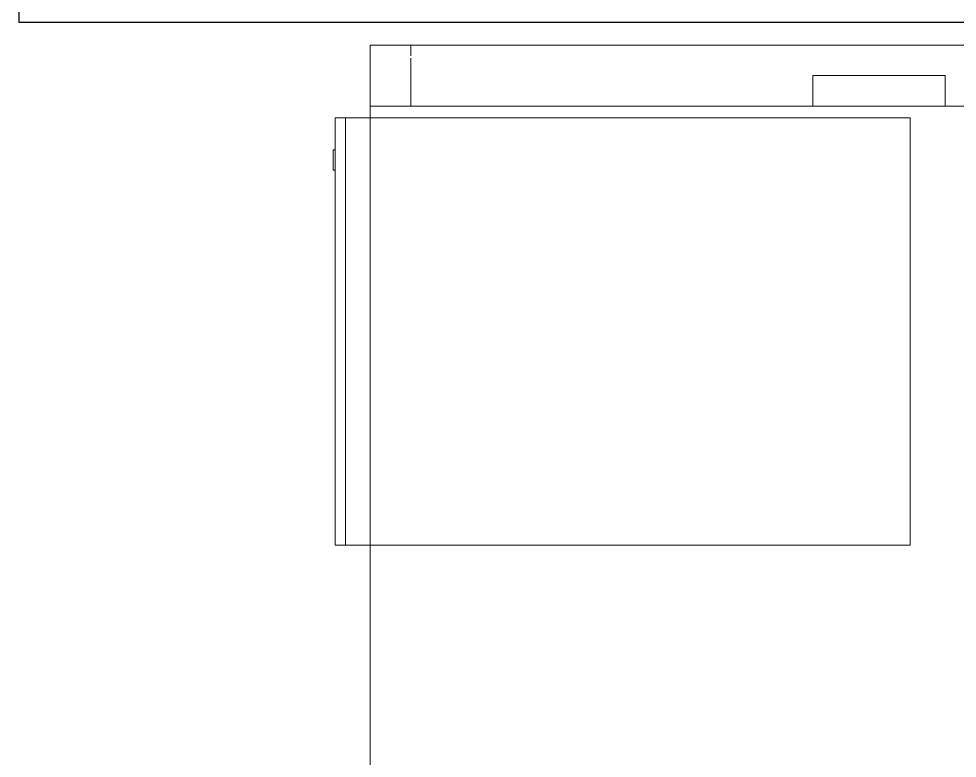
# Model space of a CAD drawing. Header units: millimetres. Extents: x 90978 to 295199, y -4084 to 97293.
# Drawn here: x 184061 to 184983, y 33517 to 34244 of the extents above; entities that cross this region are included whole.
import ezdxf

# ---------------------------------------------------------------- set-up
doc = ezdxf.new("R2010")
doc.units = ezdxf.units.MM
doc.header["$MEASUREMENT"] = 0
doc.layers.add('CSM-STL-XX-ZZ-M3-A-XXXX-00001_detached _19_04_21__rvt-1-Level 0$0$I-WALL', color=7, linetype='CONTINUOUS', lineweight=9)
doc.layers.add('I-FURN', color=8, linetype='CONTINUOUS', lineweight=9)

msp = doc.modelspace()

# ---------------------------------------------------------------- linework, layer by layer
at = {"layer": 'CSM-STL-XX-ZZ-M3-A-XXXX-00001_detached _19_04_21__rvt-1-Level 0$0$I-WALL', "lineweight": 30}
for p, q in [((184060.83, 34255.73), (184060.83, 34240.73)), ((184060.83, 34240.73), (185211.14, 34240.73))]:
    msp.add_line(p, q, dxfattribs=at)
at = {"layer": 'I-FURN'}
for p, q in [((184445.96, 34218.36), (184405.96, 34218.36)), ((184405.96, 34218.36), (185205.96, 34218.36)), ((184405.96, 34158.36), (184405.96, 34218.36)), ((184405.96, 34218.36), (184405.96, 34158.36)), ((185205.96, 34218.36), (184405.96, 34218.36)), ((184405.96, 34218.36), (184405.96, 32618.36)), ((184405.96, 32618.36), (184405.96, 34218.36)), ((184405.96, 34218.36), (185205.96, 34218.36)), ((185165.96, 34218.36), (184445.96, 34218.36)), ((184445.96, 34218.36), (184445.96, 34207.79)), ((184445.96, 34218.36), (184445.96, 34207.79)), ((184445.96, 34205.47), (184445.96, 34158.36)), ((184445.96, 34205.47), (184445.96, 34158.36)), ((184840.96, 34158.36), (184840.96, 34188.36)), ((184840.96, 34188.36), (184970.96, 34188.36)), ((184970.96, 34188.36), (184840.96, 34188.36)), ((184840.96, 34188.36), (184840.96, 34158.36)), ((184970.96, 34188.36), (184970.96, 34158.36)), ((184970.96, 34188.36), (184970.96, 34158.36)), ((184405.96, 34158.36), (184445.96, 34158.36)), ((184840.96, 34158.36), (184405.96, 34158.36)), ((184445.96, 34158.36), (185165.96, 34158.36)), ((184970.96, 34158.36), (184840.96, 34158.36)), ((185205.96, 34158.36), (184970.96, 34158.36)), ((184381.7, 34146.81), (184371.7, 34146.81)), ((184371.7, 34146.81), (184371.7, 33726.81)), ((184381.7, 33726.81), (184381.7, 34146.81)), ((184405.96, 34146.81), (184381.7, 34146.81)), ((184381.7, 34146.81), (184381.7, 33726.81)), ((184936.7, 34146.81), (184405.96, 34146.81)), ((184936.7, 33726.81), (184936.7, 34146.81)), ((184371.7, 34115.2), (184369.7, 34115.2)), ((184369.7, 34095.2), (184369.7, 34115.2)), ((184369.7, 34115.2), (184369.7, 34095.2)), ((184369.7, 34095.2), (184371.7, 34095.2)), ((184371.7, 33726.81), (184381.7, 33726.81)), ((184381.7, 33726.81), (184405.96, 33726.81)), ((184405.96, 33726.81), (184936.7, 33726.81))]:
    msp.add_line(p, q, dxfattribs=at)

doc.saveas('drawing.dxf')
